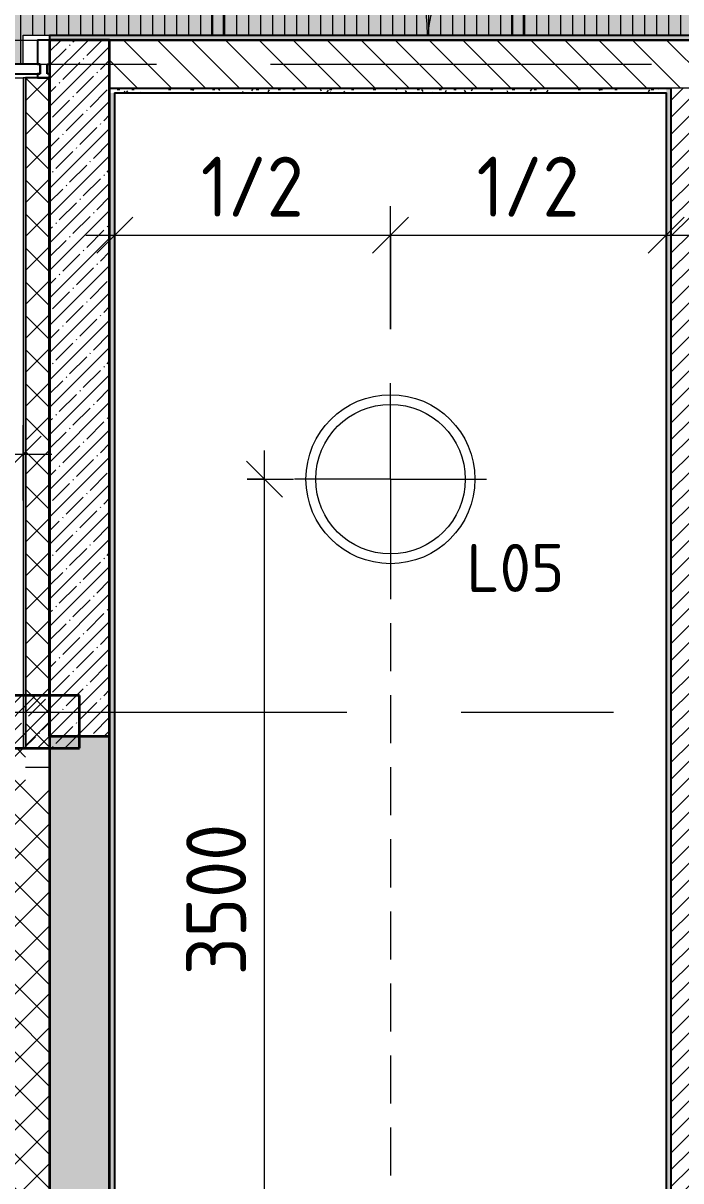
# Model space of a CAD drawing. Header units: millimetres. Extents: x 81425 to 274970, y -8553 to 29000.
# Drawn here: x 89250 to 91990, y 5848 to 10670 of the extents above; entities that cross this region are included whole.
import ezdxf

# ---------------------------------------------------------------- set-up
doc = ezdxf.new("R2010")
doc.units = ezdxf.units.MM
doc.linetypes.add('ADSK_Штрих_ш2 п1', pattern=[300, 200, -100])
doc.linetypes.add('Осевая', pattern=[3175, 635, -476.25, 1587.5, -476.25])
for name, color, linetype, lineweight in [('A-ANNO-DIMS', 7, 'Continuous', 9), ('A-ANNO-DIMS-100', 7, 'Continuous', 9), ('A-ANNO-NOTE', 7, 'Continuous', 9), ('A-CLNG-PATT', 7, 'Continuous', 9), ('A-DETL-2', 7, 'ADSK_Штрих_ш2 п1', 9), ('A-DOOR', 7, 'Continuous', 9), ('A-DOOR-1', 7, 'Continuous', 13), ('A-GLAZ-CURT', 7, 'Continuous', 9), ('A-GLAZ-CURT-1', 7, 'Continuous', 25), ('A-GLAZ-CWMG', 7, 'Continuous', 9), ('A-GLAZ-CWMG-1', 7, 'Continuous', 25), ('A-WALL', 7, 'Continuous', 9), ('E-LITE-EQPM-IDEN', 7, 'Continuous', 9), ('I-WALL', 7, 'Continuous', 9), ('Оси-2', 7, 'Осевая', 9)]:
    doc.layers.add(name, color=color, linetype=linetype, lineweight=lineweight)
for name, color, linetype, lineweight, true_color in [('A-CLNG-1', 7, 'Continuous', 9, 0xc0c0c0), ('A-WALL-1', 7, 'Continuous', 35, 0x3c3c3c), ('A-WALL-2', 7, 'Continuous', 25, 0x3c3c3c), ('A-WALL-FNSH-2', 7, 'Continuous', 13, 0x3c3c3c)]:
    doc.layers.add(name, color=color, linetype=linetype, lineweight=lineweight, true_color=true_color)
doc.layers.add('A-CLNG-PATT-1', color=7, linetype='Continuous', lineweight=9, transparency=1)
doc.styles.add('GOST Common', font='GOST_Common.ttf', dxfattribs={"height": 200})
doc.styles.add('ISOCPEUR', font='isocpeur.ttf', dxfattribs={"width": 0.9, "height": 250})
doc.dimstyles.new('ISO-2_5_0_9К_БОЛЬШОЙ_1', dxfattribs={"dimscale": 304.8, "dimtxt": 248.995294, "dimasz": 0.492126, "dimexe": 0.393701, "dimexo": 0.984252, "dimgap": 0, "dimtad": 1, "dimdec": 0, "dimrnd": 10, "dimzin": 0, "dimdsep": 46, "dimtxsty": 'ISOCPEUR', "dimblk1": 'OBLIQUE', "dimblk2": 'OBLIQUE', "dimsah": 1, "dimcen": 0.09, "dimdle": 0.393701, "dimazin": 0, "dimtfac": 1, "dimtdec": 4, "dimtix": 1, "dimtmove": 0, "dimatfit": 3, "dimfxl": 1, "dimtvp": 1, "dimtolj": 1, "dimtzin": 0, "dimarcsym": 2})
pattern_1 = [(45, (0, 0), (-70.71068, 70.71068), []), (135, (0, 0), (-70.71068, -70.71068), [])]
pattern_2 = [(45, (0, 0), (-57.024626, 57.024626), []), (45, (57.025, 0), (-57.024626, 57.024626), [100.806, -20.161, 3.353, -16.808])]
pattern_3 = [(0, (0, 0), (121.92, 30.48), [10.058, -81.382, 10.058, -81.382, -487.68]), (0, (0, 0), (121.92, 30.48), [-182.88, 10.058, -172.822, 10.058, -81.382, -213.36]), (0, (0, 0), (121.92, 30.48), [-457.2, 10.058, -50.902, 10.058, -142.342]), (120, (45.72, 15.24), (-87.356454, 90.345817), [10.058, -81.382, 10.058, -81.382, -487.68]), (120, (45.72, 15.24), (-87.356454, 90.345817), [-182.88, 10.058, -172.822, 10.058, -81.382, -213.36]), (120, (45.72, 15.24), (-87.356454, 90.345817), [-457.2, 10.058, -50.902, 10.058, -142.342]), (240, (60.96, 76.2), (-34.563546, -120.825817), [10.058, -81.382, 10.058, -81.382, -487.68]), (240, (60.96, 76.2), (-34.563546, -120.825817), [-182.88, 10.058, -172.822, 10.058, -81.382, -213.36]), (240, (60.96, 76.2), (-34.563546, -120.825817), [-457.2, 10.058, -50.902, 10.058, -142.342])]

# ---------------------------------------------------------------- blocks, each defined once
blk = doc.blocks.new('110_Дверь_СКБ_2Ст - Д-2а_п_ Из коридора на лестницу-32215207-План расстановки осветительного оборудования 1 этажа в осях 23-33')
at = {"layer": 'A-DOOR'}
for centre, radius, start, end in [((-637.5, 100), 900, 1.3413, 90), ((662.5, 100), 400, 90, 176.973)]:
    blk.add_arc(centre, radius, start, end, dxfattribs=at)
at = {"layer": 'A-DOOR-1'}
for p, q in [((-637.5, 1000), (-637.5, 121)), ((-587.5, 1000), (-637.5, 1000)), ((-587.5, 121), (-587.5, 1000)), ((662.5, 500), (612.5, 500)), ((612.5, 500), (612.5, 121)), ((662.5, 121), (662.5, 500))]:
    blk.add_line(p, q, dxfattribs=at)
blk = doc.blocks.new('Системная панель - Стекло - 40мм-32472404-План расстановки осветительного оборудования 1 этажа в осях 23-33')
at = {"layer": 'A-GLAZ-CURT'}
h = blk.add_hatch(dxfattribs=at)
h.set_pattern_fill('FP_13', color=256, style=0, pattern_type=2)
h.set_pattern_definition([(45, (-88535, -10360), (-282.8427, 282.8427), [200, -600]), (45, (-88735, -10460), (-282.8427, 282.8427), [600, -200]), (45, (-88335, -10560), (-282.8427, 282.8427), [200, -600])])
h.paths.add_polyline_path([(885, 0), (885, 40), (-885, 40), (-885, 0), (726.6, 0)])
at = {"layer": 'A-GLAZ-CURT-1'}
for p, q in [((885, 40), (-885, 40)), ((-885, 40), (-885, 0)), ((-885, 0), (885, 0)), ((885, 0), (885, 40))]:
    blk.add_line(p, q, dxfattribs=at)
blk = doc.blocks.new('Прямоугольный импост - Импост структурный с накладкой - 160мм Темный-32352607-План расстановки осветительного оборудования 1 этажа в осях 23-33')
at = {"layer": 'A-GLAZ-CWMG-1'}
for p, q in [((-50, 0), (-50, 17)), ((-50, 17), (0, 17)), ((-40, 0), (-50, 0)), ((-40, -40), (-40, 0)), ((0, 0), (-10, 0)), ((-10, 0), (-10, -40)), ((0, 17), (0, 0)), ((-50, -140), (-50, -40)), ((-50, -40), (-40, -40)), ((-10, -40), (0, -40)), ((0, -40), (0, -140)), ((0, -140), (-50, -140))]:
    blk.add_line(p, q, dxfattribs=at)
blk = doc.blocks.new('Прямоугольный импост - Импост структурный с накладкой - 160мм Темный-32472300-План расстановки осветительного оборудования 1 этажа в осях 23-33')
at = {"layer": 'A-GLAZ-CWMG'}
for p, q in [((87560, 10600), (89250, 10600)), ((89250, 10600), (89310, 10600)), ((87560, 10460), (89249, 10460)), ((87560, 10443), (89249, 10443)), ((89250, 10460), (89310, 10460))]:
    blk.add_line(p, q, dxfattribs=at)
blk = doc.blocks.new('DIMBLOCK31-План расстановки осветительного оборудования 1 этажа в осях 23-33')
at = {"layer": 'A-ANNO-DIMS-100'}
for p, q in [((89631, 9593.7), (89631, 9907.7)), ((90780, 9396.4), (90780, 9907.7)), ((89511, 9787.7), (90780, 9787.7)), ((89631, 9787.7), (89631, 9593.7)), ((90780, 9787.7), (90780, 9396.4))]:
    blk.add_line(p, q, dxfattribs=at)
at = {"layer": 'A-ANNO-DIMS-100', "lineweight": 20}
for p, q in [((89631, 9787.7), (89706, 9862.7)), ((90780, 9787.7), (90855, 9862.7)), ((89631, 9787.7), (89556, 9712.7)), ((90780, 9787.7), (90705, 9712.7))]:
    blk.add_line(p, q, dxfattribs=at)
at = {"layer": 'A-ANNO-DIMS-100', "color": 0, "insert": (89990, 10114.3), "char_height": 250, "width": 517.144, "attachment_point": 1, "line_spacing_factor": 1.149209, "style": 'ISOCPEUR'}
blk.add_mtext('1/2', dxfattribs=at)
blk = doc.blocks.new('_Oblique')
at = {"color": 0, "linetype": 'ByBlock', "lineweight": -2}
blk.add_line((-0.5, -0.5), (0.5, 0.5), dxfattribs=at)
blk = doc.blocks.new('DIMBLOCK32-План расстановки осветительного оборудования 1 этажа в осях 23-33')
at = {"layer": 'A-ANNO-DIMS-100'}
for p, q in [((90780, 9396.4), (90780, 9907.7)), ((91929, 9593.7), (91929, 9907.7)), ((90780, 9787.7), (92049, 9787.7)), ((90780, 9787.7), (90780, 9396.4)), ((91929, 9787.7), (91929, 9593.7))]:
    blk.add_line(p, q, dxfattribs=at)
at = {"layer": 'A-ANNO-DIMS-100', "lineweight": 20}
for p, q in [((90780, 9787.7), (90855, 9862.7)), ((91929, 9787.7), (92004, 9862.7)), ((90780, 9787.7), (90705, 9712.7)), ((91929, 9787.7), (91854, 9712.7))]:
    blk.add_line(p, q, dxfattribs=at)
at = {"layer": 'A-ANNO-DIMS-100', "color": 0, "insert": (91139, 10114.3), "char_height": 250, "width": 517.144, "attachment_point": 1, "line_spacing_factor": 1.149209, "style": 'ISOCPEUR'}
blk.add_mtext('1/2', dxfattribs=at)
blk = doc.blocks.new('DIMBLOCK35-План расстановки осветительного оборудования 1 этажа в осях 23-33')
at = {"layer": 'A-ANNO-DIMS-100'}
for p, q in [((90255.4, 5271), (90255.4, 8891)), ((90182.5, 8771), (90375.4, 8771)), ((90255.4, 8771), (90182.5, 8771)), ((90182.5, 5271), (90375.4, 5271)), ((90255.4, 5271), (90182.5, 5271))]:
    blk.add_line(p, q, dxfattribs=at)
at = {"layer": 'A-ANNO-DIMS-100', "lineweight": 20}
for p, q in [((90255.4, 8771), (90180.4, 8846)), ((90255.4, 8771), (90330.4, 8696)), ((90255.4, 5271), (90180.4, 5346)), ((90255.4, 5271), (90330.4, 5196))]:
    blk.add_line(p, q, dxfattribs=at)
at = {"layer": 'A-ANNO-DIMS-100', "color": 0, "insert": (89928.8, 6705), "char_height": 250, "width": 758.478, "attachment_point": 1, "rotation": 90, "line_spacing_factor": 1.149209, "style": 'ISOCPEUR'}
blk.add_mtext('3500', dxfattribs=at)
blk = doc.blocks.new('DIMBLOCK154-План расстановки осветительного оборудования 1 этажа в осях 23-33')
at = {"layer": 'A-ANNO-DIMS-100'}
for p, q in [((88252.7, 8978.6), (88252.7, 8755.6)), ((88252.7, 8875.6), (88252.7, 8978.6)), ((89249, 8681.7), (89249, 8995.6)), ((88252.7, 8875.6), (89369, 8875.6)), ((89249, 8875.6), (89249, 8681.7))]:
    blk.add_line(p, q, dxfattribs=at)
at = {"layer": 'A-ANNO-DIMS-100', "lineweight": 20}
for p, q in [((88252.7, 8875.6), (88327.7, 8950.6)), ((89249, 8875.6), (89324, 8950.6)), ((88252.7, 8875.6), (88177.7, 8800.6)), ((89249, 8875.6), (89174, 8800.6))]:
    blk.add_line(p, q, dxfattribs=at)
at = {"layer": 'A-ANNO-DIMS-100', "color": 0, "insert": (88456.3, 9202.2), "char_height": 250, "width": 706.764, "attachment_point": 1, "line_spacing_factor": 1.149209, "style": 'ISOCPEUR'}
blk.add_mtext('1000', dxfattribs=at)

msp = doc.modelspace()

# ---------------------------------------------------------------- hatches: boundary and pattern name
at = {"layer": 'A-CLNG-PATT'}
h = msp.add_hatch(dxfattribs=at)
h.set_pattern_fill('FP_41', color=256, style=0, pattern_type=2)
h.set_pattern_definition([(270, (90240, 11044.947), (50, 3e-15), [])])
h.paths.add_polyline_path([(89250, 10500), (89250, 10621), (97398, 10621), (97398, 11341), (98479, 11341), (98479, 13379), (84970.7, 13378.6), (84970.7, 11570.5), (84991, 11570.5), (84991, 10621), (85480, 10621), (85480, 10500), (87510, 10500), (87510, 10600), (87560, 10600), (87560, 10500), (89161.6, 10500)])
h.paths.add_polyline_path([(89793.2, 10739), (89767.8, 10739), (89767.8, 12700.9), (89793.2, 12700.9), (89793.2, 10783.3)])
h.paths.add_polyline_path([(96793.2, 10739), (96767.8, 10739), (96767.8, 12700.9), (96793.2, 12700.9), (96793.2, 11287.6)])
h.paths.add_polyline_path([(86293.2, 11019), (86267.8, 11019), (86267.8, 12980.9), (86293.2, 12980.9), (86293.2, 11280.2)])
h.paths.add_polyline_path([(93267.8, 11298), (93267.8, 13259.9), (93293.2, 13259.9), (93293.2, 11298)])
at = {"layer": 'A-CLNG-PATT-1'}
h = msp.add_hatch(color=256, dxfattribs=at)
h.paths.add_polyline_path([(87560, 10500), (89250, 10500), (89250, 10621), (97398, 10621), (97398, 11341), (98479, 11341), (98479, 13379), (84970.7, 13378.6), (84970.7, 11570.5), (84991, 11570.5), (84991, 10621), (85480, 10621), (85480, 10500), (87510, 10500), (87510, 10600), (87560, 10600), (87560, 10548.8)])
h.paths.add_polyline_path([(89767.8, 10739), (89767.8, 12700.9), (89793.2, 12700.9), (89793.2, 10739)])
h.paths.add_polyline_path([(96767.8, 10739), (96767.8, 12700.9), (96793.2, 12700.9), (96793.2, 10739)])
h.paths.add_polyline_path([(86267.8, 11019), (86267.8, 12980.9), (86293.2, 12980.9), (86293.2, 11019)])
h.paths.add_polyline_path([(93293.2, 11298), (93267.8, 11298), (93267.8, 13259.9), (93293.2, 13259.9), (93293.2, 11829.3)])
at = {"layer": 'A-WALL'}
h = msp.add_hatch(dxfattribs=at)
h.set_pattern_fill('FP_4', color=256, style=0, pattern_type=2)
h.set_pattern_definition(pattern_1)
h.paths.add_polyline_path([(89360, -100), (89360, 7500), (89260, 7500), (89260, 7650), (89210, 7650), (89210, -100)])
at = {"layer": 'I-WALL'}
h = msp.add_hatch(dxfattribs=at)
h.set_pattern_fill('FP_38', color=256, style=0, pattern_type=2)
h.set_pattern_definition(pattern_3)
h.paths.add_polyline_path([(97399, 10600), (97398, 10620), (89359, 10620), (89359, 10600), (96484.6, 10600)])
h = msp.add_hatch(dxfattribs=at)
h.set_pattern_fill('FP_1', color=256, style=0, pattern_type=2)
h.set_pattern_definition(pattern_2)
h.paths.add_polyline_path([(89360, 7700), (89610, 7700), (89610, 10600), (89360, 10600), (89360, 8745.6)])
h = msp.add_hatch(dxfattribs=at)
h.set_pattern_fill('FP_3', color=256, style=0, pattern_type=2)
h.set_pattern_definition([(135, (0, 0), (-70.71068, -70.71068), [])])
h.paths.add_polyline_path([(107130, 10400), (107130, 10600), (101610, 10600), (101610, 10400), (105804.8, 10400)])
h.paths.add_polyline_path([(93821.7, 10400), (94210, 10400), (94210, 10600), (89610, 10600), (89610, 10400), (93156, 10400)])
h = msp.add_hatch(dxfattribs=at)
h.set_pattern_fill('FP_4', color=256, style=0, pattern_type=2)
h.set_pattern_definition(pattern_1)
h.paths.add_polyline_path([(89360, 7650), (89360, 10443), (89260, 10443), (89260, 7650)])
h = msp.add_hatch(dxfattribs=at)
h.set_pattern_fill('FP_38', color=256, style=0, pattern_type=2)
h.set_pattern_definition(pattern_3)
h.paths.add_polyline_path([(91930, 10380), (91930, 10400), (89610, 10400), (89610, 10380), (91929, 10380)])
h = msp.add_hatch(dxfattribs=at)
h.set_pattern_fill('FP_38', color=256, style=0, pattern_type=2)
h.set_pattern_definition(pattern_3)
h.paths.add_polyline_path([(89610, 150), (89630, 150), (89630, 10380), (89610, 10380), (89610, 2656.2)])
h = msp.add_hatch(dxfattribs=at)
h.set_pattern_fill('FP_38', color=256, style=0, pattern_type=2)
h.set_pattern_definition(pattern_3)
h.paths.add_polyline_path([(91930, 170), (91950, 170), (91950, 10400), (91930, 10400), (91930, 171)])
h = msp.add_hatch(dxfattribs=at)
h.set_pattern_fill('FP_2', color=256, style=0, pattern_type=2)
h.set_pattern_definition([(45, (0, 0), (-35.35534, 35.35534), [])])
h.paths.add_polyline_path([(91991, 150), (92030, 150), (92030, 10400), (91950, 10400), (91950, 150)])
h = msp.add_hatch(dxfattribs=at)
h.set_pattern_fill('FP_1', color=256, style=0, pattern_type=2)
h.set_pattern_definition(pattern_2)
h.paths.add_polyline_path([(89161.6, 7650), (89485, 7650), (89485, 7870), (84970.7, 7870), (84970.7, 7650), (88495.9, 7650)])
h = msp.add_hatch(dxfattribs=at)
h.set_pattern_fill('FP_1', color=256, style=0, pattern_type=2)
h.set_pattern_definition(pattern_2)
h.paths.add_polyline_path([(89360, 150), (89610, 150), (89610, 7700), (89360, 7700), (89360, 2656.2)])

# ---------------------------------------------------------------- linework, layer by layer
at = {"layer": 'A-ANNO-NOTE'}
for q in [(90780, 9171), (90380, 8771), (90780, 8371), (91180, 8771)]:
    msp.add_line((90780, 8771), q, dxfattribs=at)
for radius in [352, 311.5]:
    msp.add_circle((90780, 8771), radius, dxfattribs=at)
at = {"layer": 'A-CLNG-1'}
for p, q in [((89250, 10621), (89359, 10621)), ((89250, 10500), (89250, 10621))]:
    msp.add_line(p, q, dxfattribs=at)
at = {"layer": 'A-DETL-2'}
msp.add_line((90780, 8771), (90780, 1784.9), dxfattribs=at)
at = {"layer": 'A-WALL'}
for p, q in [((89250, 10443), (89250, 7650)), ((89630, 10380), (89630, 10380)), ((92030, 10400), (91950, 10400)), ((89260, 7571), (89360, 7571))]:
    msp.add_line(p, q, dxfattribs=at)
at = {"layer": 'A-WALL-1'}
for p, q in [((89610, 10600), (89360, 10600)), ((89360, 10600), (89360, -100)), ((89610, 150), (89610, 10600)), ((89360, 7700), (89360, 10443)), ((89485, 7870), (84970.7, 7870)), ((89485, 7650), (89485, 7870)), ((89360, 7700), (89610, 7700)), ((84970.7, 7650), (89485, 7650))]:
    msp.add_line(p, q, dxfattribs=at)
at = {"layer": 'A-WALL-2'}
for p, q in [((89359, 10620), (89359, 10600)), ((89359, 10620), (97399, 10620)), ((89359, 10600), (97419, 10600)), ((94210, 10600), (89610, 10600)), ((89360, 10443), (89260, 10443)), ((89260, 10443), (89260, 7650)), ((89610, 10400), (91950, 10400)), ((89630, 10380), (91930, 10380)), ((89630, 10380), (89630, 170)), ((91930, 170), (91930, 10380)), ((91950, 150), (91950, 10400)), ((89360, 7650), (89360, 7700))]:
    msp.add_line(p, q, dxfattribs=at)
at = {"layer": 'A-WALL-FNSH-2'}
for p, q in [((97398, 10621), (89359, 10621)), ((89359, 10621), (89359, 10620)), ((89260, 10443), (89249, 10443)), ((89630, 10379), (91929, 10379)), ((89631, 171), (89631, 10380)), ((91929, 10379), (91929, 171))]:
    msp.add_line(p, q, dxfattribs=at)
at = {"layer": 'Оси-2'}
for p, q in [((89360, 406.8), (89360, 19415.1)), ((85994.5, 10500), (122788, 10500)), ((84724.5, 7800), (122788, 7800))]:
    msp.add_line(p, q, dxfattribs=at)

# ---------------------------------------------------------------- block references
at = {"layer": 'A-DOOR'}
msp.add_blockref('110_Дверь_СКБ_2Ст - Д-2а_п_ Из коридора на лестницу-32215207-План расстановки осветительного оборудования 1 этажа в осях 23-33', (90672.5, 10500), dxfattribs=at)
at = {"layer": 'A-GLAZ-CURT'}
msp.add_blockref('Системная панель - Стекло - 40мм-32472404-План расстановки осветительного оборудования 1 этажа в осях 23-33', (88435, 10460), dxfattribs=at)
at = {"layer": 'A-GLAZ-CWMG'}
msp.add_blockref('Прямоугольный импост - Импост структурный с накладкой - 160мм Темный-32472300-План расстановки осветительного оборудования 1 этажа в осях 23-33', (0, 0), dxfattribs=at)
at = {"layer": 'A-GLAZ-CWMG', "extrusion": (0, 0, -1), "rotation": 180}
msp.add_blockref('Прямоугольный импост - Импост структурный с накладкой - 160мм Темный-32352607-План расстановки осветительного оборудования 1 этажа в осях 23-33', (-89360, 10460), dxfattribs=at)

# ---------------------------------------------------------------- texts
at = {"layer": 'E-LITE-EQPM-IDEN', "insert": (91097.2, 8501.5), "char_height": 200, "width": 529.114, "attachment_point": 1, "style": 'GOST Common'}
msp.add_mtext('L05', dxfattribs=at)

# ---------------------------------------------------------------- dimensions: what is measured, and where the dimension line sits
at = {"layer": 'A-ANNO-DIMS'}
for base, p1, p2, picture, middle in [((90780, 9787.7), (89631, 9893.7), (90780, 9096.4), 'DIMBLOCK31-План расстановки осветительного оборудования 1 этажа в осях 23-33', (90205.5, 9912.7)), ((91929, 9787.7), (90780, 9096.4), (91929, 9893.7), 'DIMBLOCK32-План расстановки осветительного оборудования 1 этажа в осях 23-33', (91354.5, 9912.7))]:
    dim = msp.add_linear_dim(base=base, p1=p1, p2=p2, text='1/2', dimstyle='ISO-2_5_0_9К_БОЛЬШОЙ_1', override={"dimpost": '<>', "dimfxl": 1398.564059}, dxfattribs=at)
    dim.commit()
    dim.dimension.update_dxf_attribs({"geometry": picture, "text_midpoint": middle})
dim = msp.add_linear_dim(base=(89249, 8875.6), p1=(88252.7, 9278.6), p2=(89249, 8981.7), dimstyle='ISO-2_5_0_9К_БОЛЬШОЙ_1', override={"dimpost": '<>', "dimfxl": 1039.644459}, dxfattribs=at)
dim.commit()
dim.dimension.update_dxf_attribs({"geometry": 'DIMBLOCK154-План расстановки осветительного оборудования 1 этажа в осях 23-33', "text_midpoint": (88750.8, 9000.6)})
dim = msp.add_linear_dim(base=(90255.4, 8771), p1=(90482.5, 5271), p2=(90482.5, 8771), angle=90, dimstyle='ISO-2_5_0_9К_БОЛЬШОЙ_1', override={"dimpost": '<>', "dimfxl": 3500}, dxfattribs=at)
dim.commit()
dim.dimension.update_dxf_attribs({"geometry": 'DIMBLOCK35-План расстановки осветительного оборудования 1 этажа в осях 23-33', "text_midpoint": (90130.4, 7021)})

doc.saveas('drawing.dxf')
